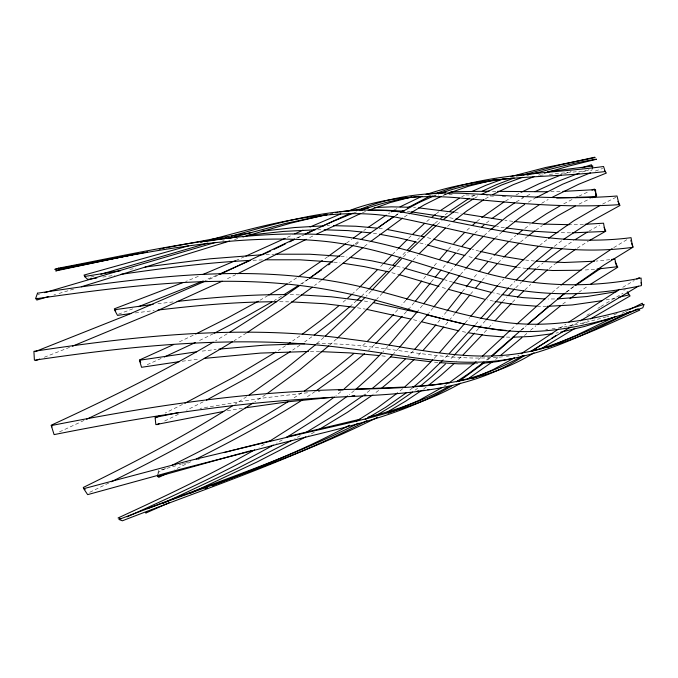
<?xml version="1.0" encoding="UTF-8"?>
<svg xmlns="http://www.w3.org/2000/svg" width="678" height="678" viewBox="0 0 678 678"><rect width="100%" height="100%" fill="white"/><g stroke="black" fill="none" stroke-linecap="round" stroke-linejoin="round"><path stroke-width="0.51" stroke-dasharray="3.39 2.54" d="M158.779 473.634L158.83 471.761L166.813 467.862M157.923 473.693L158.398 470.727L176.56 465.583M592.335 168.119L591.886 170.203L547.892 174.551M446.539 311.643L442.607 316.584M462.252 291.794L465.566 287.675M422.479 305.295L417.767 311.134M439.971 319.872L436.666 323.948M455.158 313.168L449.845 319.694M433.234 307.668L428.708 313.219M423.716 278.607L425.682 276.2M431.191 282.082L434.496 278.048M470.447 294.294L473.812 290.209M447.836 322.135L444.48 326.177M434.217 265.827L437.53 261.869M443.107 267.632L446.455 263.657M465.184 322.889L469.668 317.558M405.885 300.227L401.783 305.032M414.266 302.507L409.817 307.71M474.32 277.082L477.761 273.065M450.523 271.056L454.752 266.157M460.404 274.658L465.269 269.022M482.016 280.497L486.27 275.624M475.541 324.372L479.532 319.83M478.583 328.457L475.125 332.381M485.507 320.567L481.346 325.304M406.546 311.465L402.927 315.541M397.749 309.685L394.299 313.567M448.319 249.445L451.777 245.639M387.799 346.492L382.977 351.746M457.37 251.165L459.464 248.868M488.685 327.754L492.931 323.118M486.567 330.067L483.041 333.898M498.245 284.836L503.754 278.963M434.242 358.365L436.996 355.382M398.901 348.017L393.562 353.746M502.466 301.642L506.83 296.972M382.485 293.049L376.714 299.184M413.283 350.84L408.215 356.128M412.987 260.183L417.64 255.267M371.213 290.964L366.23 296.176M489.669 259.911L493.542 255.903M447.794 355.077L443.607 359.425M405.291 252.208L401.935 255.682M403.478 256.886L408.342 251.877M391.087 266.946L387.68 270.454M420.818 352.755L417.173 356.492M498.127 262.835L502.635 258.301M509.89 286.455L514.899 281.345M453.413 356.043L449.811 359.704M392.426 254.513L397.817 249.012M512.432 302.295L516.356 298.295M382.951 264.183L379.544 267.632M515.772 287.752L521.526 282.099M417.495 239.792L419.546 237.758M461.015 356.916L456.54 361.272M408.648 238.198L411.377 235.546M524.95 289.845L530.696 284.446M368.205 289.828L361.772 295.888M511.619 329.025L516.272 324.643M358.645 288.074L352.916 293.379M474.803 233.283L479.304 229.139M374.561 344.627L368.425 350.246M466.93 230.317L470.981 226.613M365.273 343.271L360.688 347.483M495.033 238.164L502.034 231.918M484.109 235.63L490.016 230.3M336.551 338.89L329.576 345.153M356.696 300.54L350.84 305.761M521.526 329.991L526.306 325.694M323.813 337.415L316.109 344.195M520.89 330.347L525.636 326.143M480.99 357.45L476.651 361.247M345.644 299.905L341.229 303.752M434.954 223.35L438.573 220.214M447.565 226.316L451.802 222.689M509.814 240.588L515.958 235.419M524.408 335.517L526.831 333.457M426.759 221.486L431.098 217.85M537.078 267.954L543.315 262.733M530.51 330.322L536.001 325.694M437.14 224.723L442.175 220.536M552.002 292.557L559.477 286.37M490.202 357.798L487.058 360.425M402.673 388.706L398.317 392.316M476.948 221.443L480.143 218.816M520.433 242.097L527.348 236.512M354.306 390.57L349.28 394.664M340.839 391.731L335.924 395.749M486.389 223.011L490.457 219.714M539.578 245.521L547.909 238.902M486.44 360.052L488.999 357.959M549.256 268.48L555.663 263.462M412.521 387.935L408.08 391.443M495.593 359.382L497.999 357.484M364.357 246.478L369.239 242.656M445.243 214.748L447.505 212.977M565.867 292.362L573.486 286.514M321.355 280.328L314.567 285.523M436.268 213.731L439.285 211.443M554.257 246.36L562.07 240.495M369.874 390.35L364.849 394.198M415.106 390.172L417.572 388.291M562.689 304.159L567.308 300.668M355.764 244.648L360.179 241.283M378.671 390.426L373.714 394.172M566.596 292.091L573.961 286.608M355.289 243.792L358.865 241.122M524.848 228.452L530.179 224.562M423.742 388.892L426.225 387.062M308.761 278.87L301.922 283.887M346.577 243.071L351.831 239.224M311.829 336.813L304.702 341.873M363.815 230.503L365.951 228.978M535.79 230.173L542.485 225.494M327.694 256.742L323.101 259.988M578.741 292.345L588.411 285.667M299.829 335.966L292.693 340.915M563.63 247.394L573.851 240.504M299.939 345.178L292.684 350.068M265.513 394.698L254.742 401.893M559.842 328.16L565.842 324.101M315.151 391.511L306.541 397.232M307.642 279.438L300.566 284.133M246.648 396.655L234.961 404.283M301.702 392.825L294.125 397.791M444.115 386.138L446.573 384.511M395.867 215.223L398.147 213.723M285.506 345.755L278.277 350.492M404.351 216.968L407.563 214.867M570.215 326.118L574.978 322.999M577.164 248.258L588.402 241.182M296.659 277.878L288.752 282.929M246.411 333.034L234.113 340.729M586.792 315.372L589.453 313.668M578.58 321.94L571.664 326.288M388.452 213.731L389.977 212.782M394.943 216.045L399.367 213.333M613.743 247.606L627.845 239.088M597.869 308.371L599.988 307.058M517.729 355.865L519.102 355.026M600.7 306.617L604.962 303.998M281.455 296.21L274.251 300.557M606.386 303.125L622.989 293.218M582.605 323.728L588.267 320.287M227.155 333.813L215.629 340.729M505.474 201.044L511.72 197.383M622.743 287.362L634.328 280.455M516.229 201.9L523.272 197.823M528.374 202.137L535.078 198.196M541.671 203.298L548.231 199.476M267.963 295.591L259.098 300.744M588.716 231.308L599.649 225.071M264.327 444.285L259.081 447.319M282.277 439.92L276.539 443.234M395.359 209.527L396.91 208.629M485.372 198.773L490.686 195.739M474.269 198.374L478.965 195.764M471.71 196.806L474.303 195.357M300.346 435.657L294.727 438.793M314.312 432.149L308.668 435.293M461.718 196.832L464.405 195.357M515.975 195.027L519.577 193.103M526.891 195.849L531.984 193.171M563.765 203.841L572.724 199.188M602.589 204.095L615.81 197.366M203.171 401.808L186.552 410.241M579.037 204.112L590.462 198.518M182.509 404.435L165.288 413.004M309.736 237.554L313.083 235.876M213.273 333.737L198.569 340.975M190.899 461.693L174.763 469.625M621.955 313.329L624.48 312.075M625.319 311.66L628.701 309.982M178.382 414.3L164.373 421.148M108.785 483.016L88.165 493.059M297.693 237.97L303.532 235.13M235.842 274.624L226.41 279.183M193.171 335.263L178.509 342.254M578.809 196.196L588.08 191.857M296.439 238.156L303.498 234.817M84.038 420.453L59.367 431.945M287.353 237.317L293.252 234.613M217.943 275.353L206.697 280.506M161.11 358.476L145.728 365.34M244.343 256.776L236.215 260.344M442.853 195.645L446.268 194.179M216.604 275.319L206.239 279.717M362.416 212.773L366.552 211.087M198.281 276.378L185.662 281.506M434.59 195.645L436.378 194.925M69.58 347.339L43.477 357.586M354.069 212.833L356.586 211.883M132.719 308.863L118.184 314.278M595.343 171.059L602.7 168.449M564.562 173.712L571.173 171.373M582.436 171.992L589.131 169.695M538.408 175.136L540.129 174.568M526.747 175.907L528.484 175.365M613.853 314.609L617.192 313.575M234.52 239.537L237.97 238.486M73.614 289.091L57.325 293.964M53.901 294.981L55.613 294.472M607.191 316.618L608.852 316.118M606.361 316.855L587.411 322.008L567.961 326.296M37.773 294.65L39.485 294.159M222.774 240.317L224.469 239.834M94.022 276.183L88.165 277.844M179.17 464.854L180.907 464.371M181.78 464.125L183.526 463.642M184.399 463.396L189.637 461.947M197.518 459.777L199.281 459.294M623.718 290.133L625.396 289.769M615.251 298.032L606.073 299.905M555.977 333.093L558.358 332.635M200.044 408.41L201.798 408.088M567.172 326.44L558.367 327.957M204.425 407.597L260.572 398.342L309.956 392.469M227.308 410.783L242.478 408.266M102.819 277.082L114.87 275.251M129.845 269.285L135.947 268.369M506.432 356.34L509.348 355.908M552.028 328.872L555.197 328.432M182.213 361.238L198.73 359.077M135.32 312.948L154.211 310.516M157.923 303.761L173.246 301.896M202.214 351.094L216.146 349.441M609.776 259.674L596.216 261.081M502.567 356.848C440.073 363.205 378.824 342.17 316.295 343.771M545.731 329.627L547.824 329.389M543.222 174.992L539.078 175.382M594.547 269.302L582.724 270.158M318.151 391.723L320.024 391.57M428.784 195.484L431.352 195.315M432.208 195.256L438.835 194.933M475.151 363.781L477.956 363.645M253.064 260.267L262.53 259.894M266.013 254.521L274.336 254.225M583.444 224.376L570.113 224.689M560.036 191.493L550.807 191.713M443.861 194.789L447.175 194.73M327.11 225.74L329.525 225.698M317.685 229.791L320.897 229.766M554.579 298.956L548.155 298.998M448.853 194.713L452.209 194.705M570.562 232.842L558.223 232.69M546.46 306.346L537.959 306.261M310.363 351.492L320.008 351.602M279.683 301.744L288.633 301.846M290.15 294.676L300.159 294.888M495.872 191.323L491.626 191.255M509.797 337.178L504.881 337.034M465.761 194.925L477.812 195.383M522.009 197.484L523.814 197.552M502.305 196.603L507.653 196.866M493.482 196.154L486.473 195.789M413.597 207.485L415.606 207.621M437.827 362.484L433.149 362.027M407.317 211.451L410.343 211.748M534.561 261.047L525.594 260.047M340.831 256.343L347.034 257.047M333.89 262.132L340.059 262.852M381.9 355.857L387.528 356.509M512.89 221.359L504.89 220.333M378.994 228.35L384.206 229.037M526.357 268.463L517.441 267.251M373.383 233.283L376.578 233.766M504.407 227.723L496.567 226.477M454.997 212.434L461.125 213.426M357.433 307.787L365.374 309.117M364.289 301.015L370.273 302.032M449.785 217.757L454.887 218.723M500.067 294.227L493.508 292.904M465.667 332.237L459.87 331.059M493.465 301.142L487.389 299.862M396.876 266.251L403.902 268.03M479.388 251.191L472.252 249.394M427.454 237.656L432.581 238.936M413.487 319.719L419.309 321.202M391.833 272.709L397.842 274.276M419.792 242.936L425.928 244.572M472.227 257.538L466.667 256.03M452.735 282.184L444.776 279.802M445.488 288.438L439.547 286.608M630.252 239.902L631.362 242.588"/><path stroke-width="1.02" d="M158.72 475.515L158.66 477.405L166.703 473.532M157.762 474.685L157.44 476.668L238.453 454.023M37.095 298.261L36.756 300.066L48.757 296.515M592.335 168.119L592.792 166.017L547.782 171.627M146.736 511.636L145.745 513.068L169.136 502.729M447.192 310.821L461.599 292.616M423.614 303.888L449.311 272.48M455.819 312.346L469.778 295.116M417.139 311.905L389.002 345.153M433.81 306.956L459.803 275.353M421.758 281.023L406.554 299.43M466.235 286.853L472.278 279.506M430.53 282.887L415.317 301.261M427.649 273.802L432.903 267.412M435.157 277.243L441.107 270.03M428.047 314.033L399.554 347.297M435.996 324.762L414.707 349.306M475.846 287.769L480.982 281.701M443.81 326.982L422.987 350.484M464.608 323.567L439.751 352.357M470.786 316.236L497.635 285.497M439.53 259.513L447.633 250.207M447.124 262.869L455.285 253.479M407.758 310.075L409.131 308.498M465.888 268.319L482.194 250.64L494.372 238.775M479.151 271.463L488.033 261.64M474.405 325.669L449.183 353.611M479.27 327.669L480.651 326.093M455.353 265.471L470.702 248.741L483.456 236.232M480.677 318.524L508.653 287.752M486.202 319.779L501.923 302.227M474.43 333.161L454.133 355.306M402.224 316.321L375.739 343.526M393.604 314.346L367.544 341.144M488.33 273.319L497.016 263.979M495.059 320.796L511.322 303.439M482.338 334.669L463.116 354.831M383.206 292.277L411.631 261.615M432.861 359.832L417.563 375.315L404.113 387.485M461.574 246.597L473.634 234.393M381.765 353.052L363.332 371.697L344.093 389.002M453.879 243.385L464.693 232.435M371.925 290.209L401.393 259.047M375.993 299.947L357.696 318.736L337.322 338.195M507.932 295.811L514.636 288.896M400.571 257.106L393.13 264.835M392.198 355.187L375.798 371.561L355.925 389.231M364.781 297.676L344.288 318.304L325.313 336.068M418.987 253.869L445.488 228.13M407.317 250.114L415.445 241.834M505.61 277.022L521.518 261.327L538.23 246.614M391.748 255.199L383.629 263.488M387.002 271.149L368.908 289.142M442.904 360.128L426.742 375.739L413.216 387.367M398.511 248.309L407.283 239.529M409.012 251.199L436.42 225.333M494.101 255.343L508.61 241.648M377.493 269.7L359.357 287.404M517.484 297.159L523.797 290.955M405.376 359.009L389.291 374.214L372.459 388.325M516.161 280.073L535.696 261.683L552.146 247.995M414.224 359.45L398.164 374.434L382.002 387.841M421.606 235.741L434.234 223.977M503.771 257.174L519.204 243.131M445.438 364.035L431.869 376.553L420.013 386.392M412.749 234.224L424.614 223.342M522.679 280.989L535.849 269.013M510.305 330.271L482.228 356.34M516.933 324.016L550.536 293.794M454.319 363.383L440.632 375.612L428.674 385.206M361.043 296.557L357.425 299.879M352.196 294.04L347.839 297.956M514.424 336.407L491.77 356.467M533.196 282.167L547.358 270.014M527.535 324.601L548.46 306.507M520.212 330.94L491.508 355.891M328.822 345.822L299.71 369.891L267.166 393.571M472.32 225.427L476.159 222.104M528.374 323.737L564.401 293.523M350.094 306.414L332.805 320.88L314.194 335.093M364.544 353.704L341.237 372.781L316.007 390.935M315.346 344.856L282.023 371.705L249.148 394.994M481.634 227.071L483.999 225.028M490.711 229.698L506.847 216.646L524.704 204.4M353.696 353.653L329.55 373.146L304.346 391.062M476.032 361.781L461.294 373.875L449.031 382.841M521.984 337.576L500.406 355.569M339.008 305.651L320.872 320.406L302.193 334.288M502.805 231.249L519.551 217.952L539.858 204.383M537.247 324.652L560.74 305.668M440.776 218.367L442.997 216.545M453.201 221.52L466.735 210.994L483.838 199.688M431.835 217.257L435.522 214.307M560.935 285.184L587.106 265.335L612.098 248.631M483.897 363.018L459.464 381.036M544.578 261.708L562.282 248.343M517.204 234.402L522.272 230.41M397.596 392.909L376.849 408.309L356.382 421.216M557.435 299.218L565.274 293.099M347.619 395.977L319.414 416.648L286.387 437.513M483.923 362.077L468.896 373.442L456.421 381.807M362.967 247.572L322.109 279.751M481.761 217.519L504.101 201.875M334.279 397.071L304.227 419.207L269.564 441.2M443.624 219.367L458.311 208.417L473.498 198.815M492.101 218.409L514.839 202.73M370.637 241.563L402.639 218.121M527.984 236.012L534.942 230.791M492.372 361.874L468.388 378.604M556.324 262.962L575.783 249.173M406.639 392.562L385.824 407.207L365.171 419.521M548.612 238.359L573.851 220.74L600.267 205.324M353.831 244.894L309.532 278.302M312.304 287.235L281.065 309.948L247.233 332.508M575.02 285.353L603.471 265.344L633.201 247.063L631.726 243.487M361.001 239.537L394.071 216.587M449.794 211.239L469.159 198.29M362.306 396.096L336.102 414.19L306.634 432.081M372.392 395.147L347.399 412.317L319.923 428.962M378.68 227.35L382.392 224.638M569.969 298.684L577.385 293.311M345.831 243.622L328.449 256.199M353.323 238.131L361.484 232.181M412.622 392.037L394.604 404.461L376.875 415.173M440.802 210.316L459.184 198.273M383.138 224.104L384.621 223.028M299.617 285.565L264.352 310.126L229.605 332.313M328.567 264.878L330.101 263.776M575.995 285.133L601.132 268.124M385.367 222.503L393.596 216.757M563.503 239.444L589.318 222.384L620.006 205.459L617.904 201.408M421.241 390.706L405.885 401.045L386.723 412.377M368.179 227.384L386.172 215.172M322.33 260.53L298.235 276.853M320.101 270.895L321.652 269.81M319.33 271.437L314.677 274.666M532.747 222.748L546.468 213.773L560.816 205.434M313.897 275.2L309.99 277.861M558.358 329.169L521.162 353.746M287.93 344.144L290.286 342.56M568.867 322.058L619.463 289.353M590.487 284.277L617.794 267.217L615.099 261.877M543.841 224.579L557.774 215.774L575.283 206.036M554.774 336.28L556.104 335.398M290.303 351.645L251.106 375.748L206.485 400.096M551.451 338.458L554.104 336.712M253.072 402.986C207.739 432.496 159.805 457.752 111.37 481.736M548.799 340.186L544.4 343.051M298.201 285.675L283.879 294.727M575.241 239.605L587.275 232.156M543.519 343.619L531.264 351.39M302.998 399.537C268.7 421.555 232.681 440.734 196.281 459.006M409.224 213.816L424.242 204.858L441.149 196.391M275.87 352.043L234.291 376.926L184.891 403.232M400.435 212.239L402.732 210.773M232.444 405.885C184.526 436.268 134.125 462.481 83.241 487.482L85.089 489.575M287.997 401.707C250.699 425.199 211.604 445.658 172.136 465.235M287.158 283.929L268.768 295.125M441.649 387.723L419.19 400.3L391.765 411.868M570.139 327.245L530.56 351.475M580.131 320.974L638.303 286.209M574.961 328.389L541.205 348.738M232.469 341.746C185.484 370.535 136.363 395.664 86.598 419.25M391.503 211.841L394.588 209.985M589.826 240.326L605.801 231.173L604.208 227.316M590.631 318.855L630.082 295.947L627.218 291.904M451.785 385.901C395.282 419.665 329 430.174 266.403 447.175L177.026 470.108L87.648 494.643L83.708 488.685L187.823 461.04L288.37 436.963C346.585 422.572 407.775 413.343 460.625 383.265M514.449 357.857L492.931 369.73L472.049 378.79M524.272 355.645C457.904 399.647 375.281 393.274 299.6 399.444C217.036 405.181 135.21 418.47 54.104 434.615L51.24 425.572C134.676 409.08 218.935 395.613 303.956 391.172C381.214 386.104 465.083 395.63 534.035 352.797M407.376 207.926L429.208 196.451M213.155 342.195C160.847 372.968 106.336 399.808 51.24 425.191L52.02 426.928M271.836 301.998L245.097 317.151L214.087 333.33M401.173 212.239L418.606 202.756L432.793 196.357M636.828 278.989L639.337 277.531M258.293 301.21L227.427 318.058L195.611 334.076M448.912 386.341C423.86 400.986 396.011 409.902 368.061 417.156M254.682 449.828C210.333 474.863 164.271 496.703 118.023 517.975L121.311 518.704M273.251 445.099C225.918 471.702 176.568 494.491 127.117 516.822M535.823 197.764L562.587 184.238L590.445 172.848M349.373 425.233C308.337 447.938 264.547 465.057 221.036 482.346M523.331 355.56C502.678 367.103 480.6 376.459 457.328 381.129M400.028 206.858L421.996 196.256M291.904 440.344L237.537 468.396L165.822 502.051M305.837 436.852L256.911 462.057L193.306 491.881M551.722 197.535L578.512 184.34L606.369 173.059L604.53 170.746M366.993 420.648C288.616 461.21 204.459 488.906 122.379 520.789L118.921 519.467C205.349 486.202 294.532 458.921 377.519 417.326M492.914 194.51L513.144 184.721L534.128 176.594M358.204 423.301C290.599 457.87 218.036 481.244 147.397 508.619M481.329 194.493L501.466 185.06L522.424 177.305M521.026 192.349L539.052 183.797L561.299 174.899M306.244 239.326L237.69 273.726M316.702 234.071L360.764 213.46M629.548 309.558L642.312 303.227L642.625 304.549M615.251 316.643L576.012 335.449L547.866 347.424M534.95 191.671L556.553 181.857L579.122 173.17M482.278 191.171L496.254 184.772L514.127 177.975M575.758 197.688L577.283 196.942M160.372 415.411L155.465 417.792M632.871 311.058C592.114 330.466 551.358 352.306 506.271 359.594C453.624 367.917 401.029 354.526 348.916 348.568C244.25 334.313 138.295 344.848 34.4 360.204L33.9 351.331C138.397 335.568 245.114 324.126 350.407 339.297C403.232 345.763 455.972 360.526 509.568 354.738C555.706 349.56 597.962 328.864 639.795 310.1L638.464 309.532M633.727 310.643L636.295 309.388M292.582 240.444L294.049 239.732M305.058 234.393L313.668 230.223M289.65 241.868L291.845 240.8M283.057 245.038L285.26 243.987M195.298 342.551L164.356 357.001M280.124 246.445L282.319 245.394M156.974 424.708L159.44 423.521M322.457 226.003L350.102 213.443M277.073 247.902L279.361 246.809M222.206 281.192L150.974 313.626L72.478 346.195M472.168 191.382L485.999 185.247L503.712 178.789M294.667 238.995L220.265 274.276M274.098 249.318L276.327 248.258M270.564 250.996L266.14 253.072M305.261 233.986L332.966 221.435L353.238 213.146M263.217 254.445L265.412 253.419M592.004 197.798L596.657 195.662L595.504 192.366M173.627 344.534L139.6 359.933L140.685 362.493M631.023 311.422C598.403 326.355 565.808 342.043 531.027 351.34M285.141 238.334L245.851 256.106M294.718 233.935L302.905 230.198M249.894 260.589L218.825 274.361M205.756 280.929L126.794 315.211L35.146 351.636M162.923 503.364L165.093 502.373M190.374 493.211L192.569 492.22M310.058 226.961L340.763 213.909M591.987 190.103L594.352 189.06L595.216 191.543M235.478 260.666L202.739 274.548M203.281 280.963L138.549 306.668M183.441 282.404L114.328 308.829L115.777 310.88M447.98 193.467L468.99 186.086L493.872 179.924M368.196 210.426L390.172 202.595L411.461 196.967M217.816 483.609L220.231 482.66M215.401 484.55L217.011 483.923M437.785 192.84C490.711 173.026 548.239 173.992 603.573 166.517L605.174 171.559C545.866 178.577 484.253 174.373 427.132 194.247M212.222 485.795L214.604 484.863M205.095 488.567L207.409 487.668M35.722 360.586L39.604 359.086M361.857 208.714C395.706 194.976 432.708 191.586 468.913 193.637C518.212 196.332 567.664 199.849 617.005 196.001L619.124 204.654C566.435 208.307 513.78 202.985 461.371 198.12C423.106 194.425 383.706 197.052 347.67 211.29M635.608 309.77L638.142 308.837M630.523 311.617L626.294 313.126M388.265 413.122L390.892 412.19M359.916 210.663C379.01 203.731 398.817 198.62 419.029 196.391M439.988 193.569C462.006 185.441 485.262 181.382 508.492 178.602M612.92 317.745L584.885 326.364L560.74 332.169M582.08 167.729L591.453 164.771L591.979 166.678M544.426 173.17L569.206 165.974L596.504 159.211C575.317 162.381 554.384 168.017 533.705 173.78M523.475 174.899L559.765 165L594.759 157.211L595.148 157.593L545.892 167.449L510.67 176.602M229.664 241.029L81.326 286.769M242.995 236.961L290.947 223.104L326.381 214.536M205.468 243.749L100.869 274.234M206.248 243.521L207.807 243.063M215.231 242.504L44.621 292.676M225.054 238.02L226.63 237.563M231.384 236.19L232.978 235.732M233.774 235.503C289.133 219.469 346.822 203.756 404.927 212.604C479.626 225.316 554.443 247.623 631.048 237.673L632.684 247.326C551.858 258.564 473.532 232.546 395.316 217.087C332.881 206.154 270.564 223.452 210.722 239.707M229.588 238.368L285.175 223.477L327.118 214.757M520.899 356.475L523.84 355.645M188.687 245.809L83.945 275.107L85.004 275.802M239.351 453.785L241.148 453.302M242.046 453.065L243.843 452.582M244.741 452.345L246.538 451.87M224.028 452.65L225.808 452.175M247.436 451.624L249.233 451.15M250.131 450.912L251.936 450.438M226.698 451.946L228.478 451.472M229.367 451.243L231.147 450.777M232.037 450.539L233.825 450.073M234.724 449.845L236.503 449.378M237.402 449.141L239.19 448.683M240.088 448.446L271.615 440.488M359.959 419.241L287.031 436.725M514.119 358.247L497.627 361.569L481.736 363.4M618.497 297.328L628.675 294.972L627.87 292.176M135.159 254.047L55.732 270.929L58.486 269.912L133.481 254.657M178.289 412.639L155.093 417.428L155.847 424.606L223.757 411.402M159.279 249.131L160.94 248.801M162.61 248.47L164.271 248.14M616.921 291.557L587.165 296.515L557.799 298.879M165.941 247.809L168.432 247.309M494.821 179.729L496.737 179.356M169.271 247.148L215.087 238.563L251.665 232.647M134.303 254.496L140.931 253.208M141.761 253.047L144.244 252.563M145.897 252.25L147.558 251.928M335.873 212.646L337.958 212.265M601.911 300.693L572.283 304.947L547.256 306.337M339.788 211.934L368.493 208.019M200.671 242.309L202.332 242.029M552.824 333.661L531.154 336.458L512.805 337.203M204.824 241.614L207.315 241.199M449.412 382.621L433.471 384.833L412.877 386.562M208.146 241.063L237.275 236.63M245.165 407.834L288.616 401.723L332.678 397.257M93.81 278.48L87.818 279.421L84.436 276.505L120.659 270.691M94.81 278.319L96.81 278.005M516.356 175.941L538.23 172.848M330.296 214.248L332.669 213.884M427.784 389.706L429.538 389.452M120.913 274.361C163.729 268.124 206.714 262.649 249.953 260.411M426.047 194.289L445.777 192.094M145.109 267.03L209.866 258.818L262.962 254.665M179.475 361.611L141.558 367.298L139.414 360.247L196.662 351.797M131.557 313.448L117.514 315.397L114.429 309.753L153.16 304.371M261.716 231.24L294.566 227.545L323.881 225.816M422.504 390.426L424.292 390.189M247.131 235.3L283.421 231.427L315.262 229.825M611.48 259.471L614.878 259.038L616.666 266.801L597.089 269.073M158.008 310.058C197.391 305.329 236.986 301.786 276.675 301.735M204.264 358.399L260.496 353.085L308.431 351.484M510.5 178.365L512.509 178.128M417.199 391.062L418.97 390.85M177.094 301.456C213.299 297.354 249.69 294.421 286.15 294.633M218.952 349.128L264.276 345.161L304.676 343.738M594.521 261.225L564.299 262.496L536.196 261.2M374.171 207.553L391.426 206.841L409.58 207.239M352.001 395.825L354.755 395.638M338.525 390.189L343.153 389.892M363.976 395.037L365.883 394.918M450.751 191.764L489.016 191.213M581.071 270.242L552.629 270.514L527.179 268.564M357.035 389.121L403.783 387.07M585.114 224.308L603.556 223.198L604.92 231.461L572.224 232.834M369.222 210.333L386.096 210.197L404.291 211.18M562.867 191.408L595.538 189.62L595.962 196.671L556.697 198.061M474.21 363.806L458.438 363.832L439.691 362.654M275.395 254.191L309.778 254.225L339.805 256.242M265.598 259.801L299.778 259.801L332.864 262.03M547.324 191.772L497.618 191.357M569.283 224.689L543.705 224.096L514.492 221.553M333.551 225.664L355.908 226.24L376.934 228.096M324.126 229.766L348.153 230.613L370.247 232.851M544.951 298.964L522.891 297.617L502.11 294.608M320.982 351.628L350.043 352.924L379.019 355.543M291.616 301.913L324.542 303.727L354.416 307.312M557.367 232.664L531.908 231.122L506.008 227.969M301.159 294.922L331.254 296.778L361.298 300.532M536.917 306.236L514.975 304.6L495.067 301.456M503.915 337L486.084 335.508L468.574 332.788M505.839 330.389L499.847 329.898M418.623 207.849L453.98 212.273M498.855 329.796L473.236 325.957M411.351 211.858L446.768 217.197M430.327 361.73L390.528 356.865M350.111 257.428L371.586 260.784L395.867 266.005M523.958 259.844L502.22 256.276L480.202 251.385M343.119 263.242L364.586 266.666L388.825 271.954M501.712 219.892L464.201 213.926M387.316 229.495L424.386 236.902M516.628 267.132L497.406 263.606L475.346 258.36M494.932 226.198L455.913 218.918M379.629 234.241L398.24 237.766L416.716 242.139M366.366 309.295L410.563 318.991M373.256 302.574L417.665 312.524M458.904 330.847L422.216 321.948M491.906 292.565L453.735 282.48M464.438 324.135L426.581 314.812M484.363 299.176L448.463 289.345M433.606 239.198L470.693 248.996M404.902 268.293L443.776 279.506M398.842 274.548L438.564 286.302M427.462 244.987L464.862 255.538M641.074 282.633L641.651 284.328M37.527 293.184L35.502 298.829C135.007 284.819 237.19 271.454 336.864 291.413C391.231 301.524 443.005 323.05 498.05 329.83C547.332 336.28 596.623 324.177 642.803 307.795L644.1 304.354C596.301 320.177 545.036 329.788 494.847 320.779C440.03 311.541 388.079 290.201 333.186 281.234C234.978 264.106 135.083 278.827 37.527 293.184M58.494 268.166L54.808 269.369C143.99 253.292 234.452 231.893 325.61 241.436C380.968 247.411 432.564 269.615 486.118 283.302C536.739 296.93 590.335 296.701 641.405 285.624L641.091 278.048C588.224 288.633 533.061 286.752 481.177 271.946C429.047 257.733 377.731 237.961 323.279 234.673C233.774 229.605 145.804 251.665 58.494 268.166"/></g></svg>
